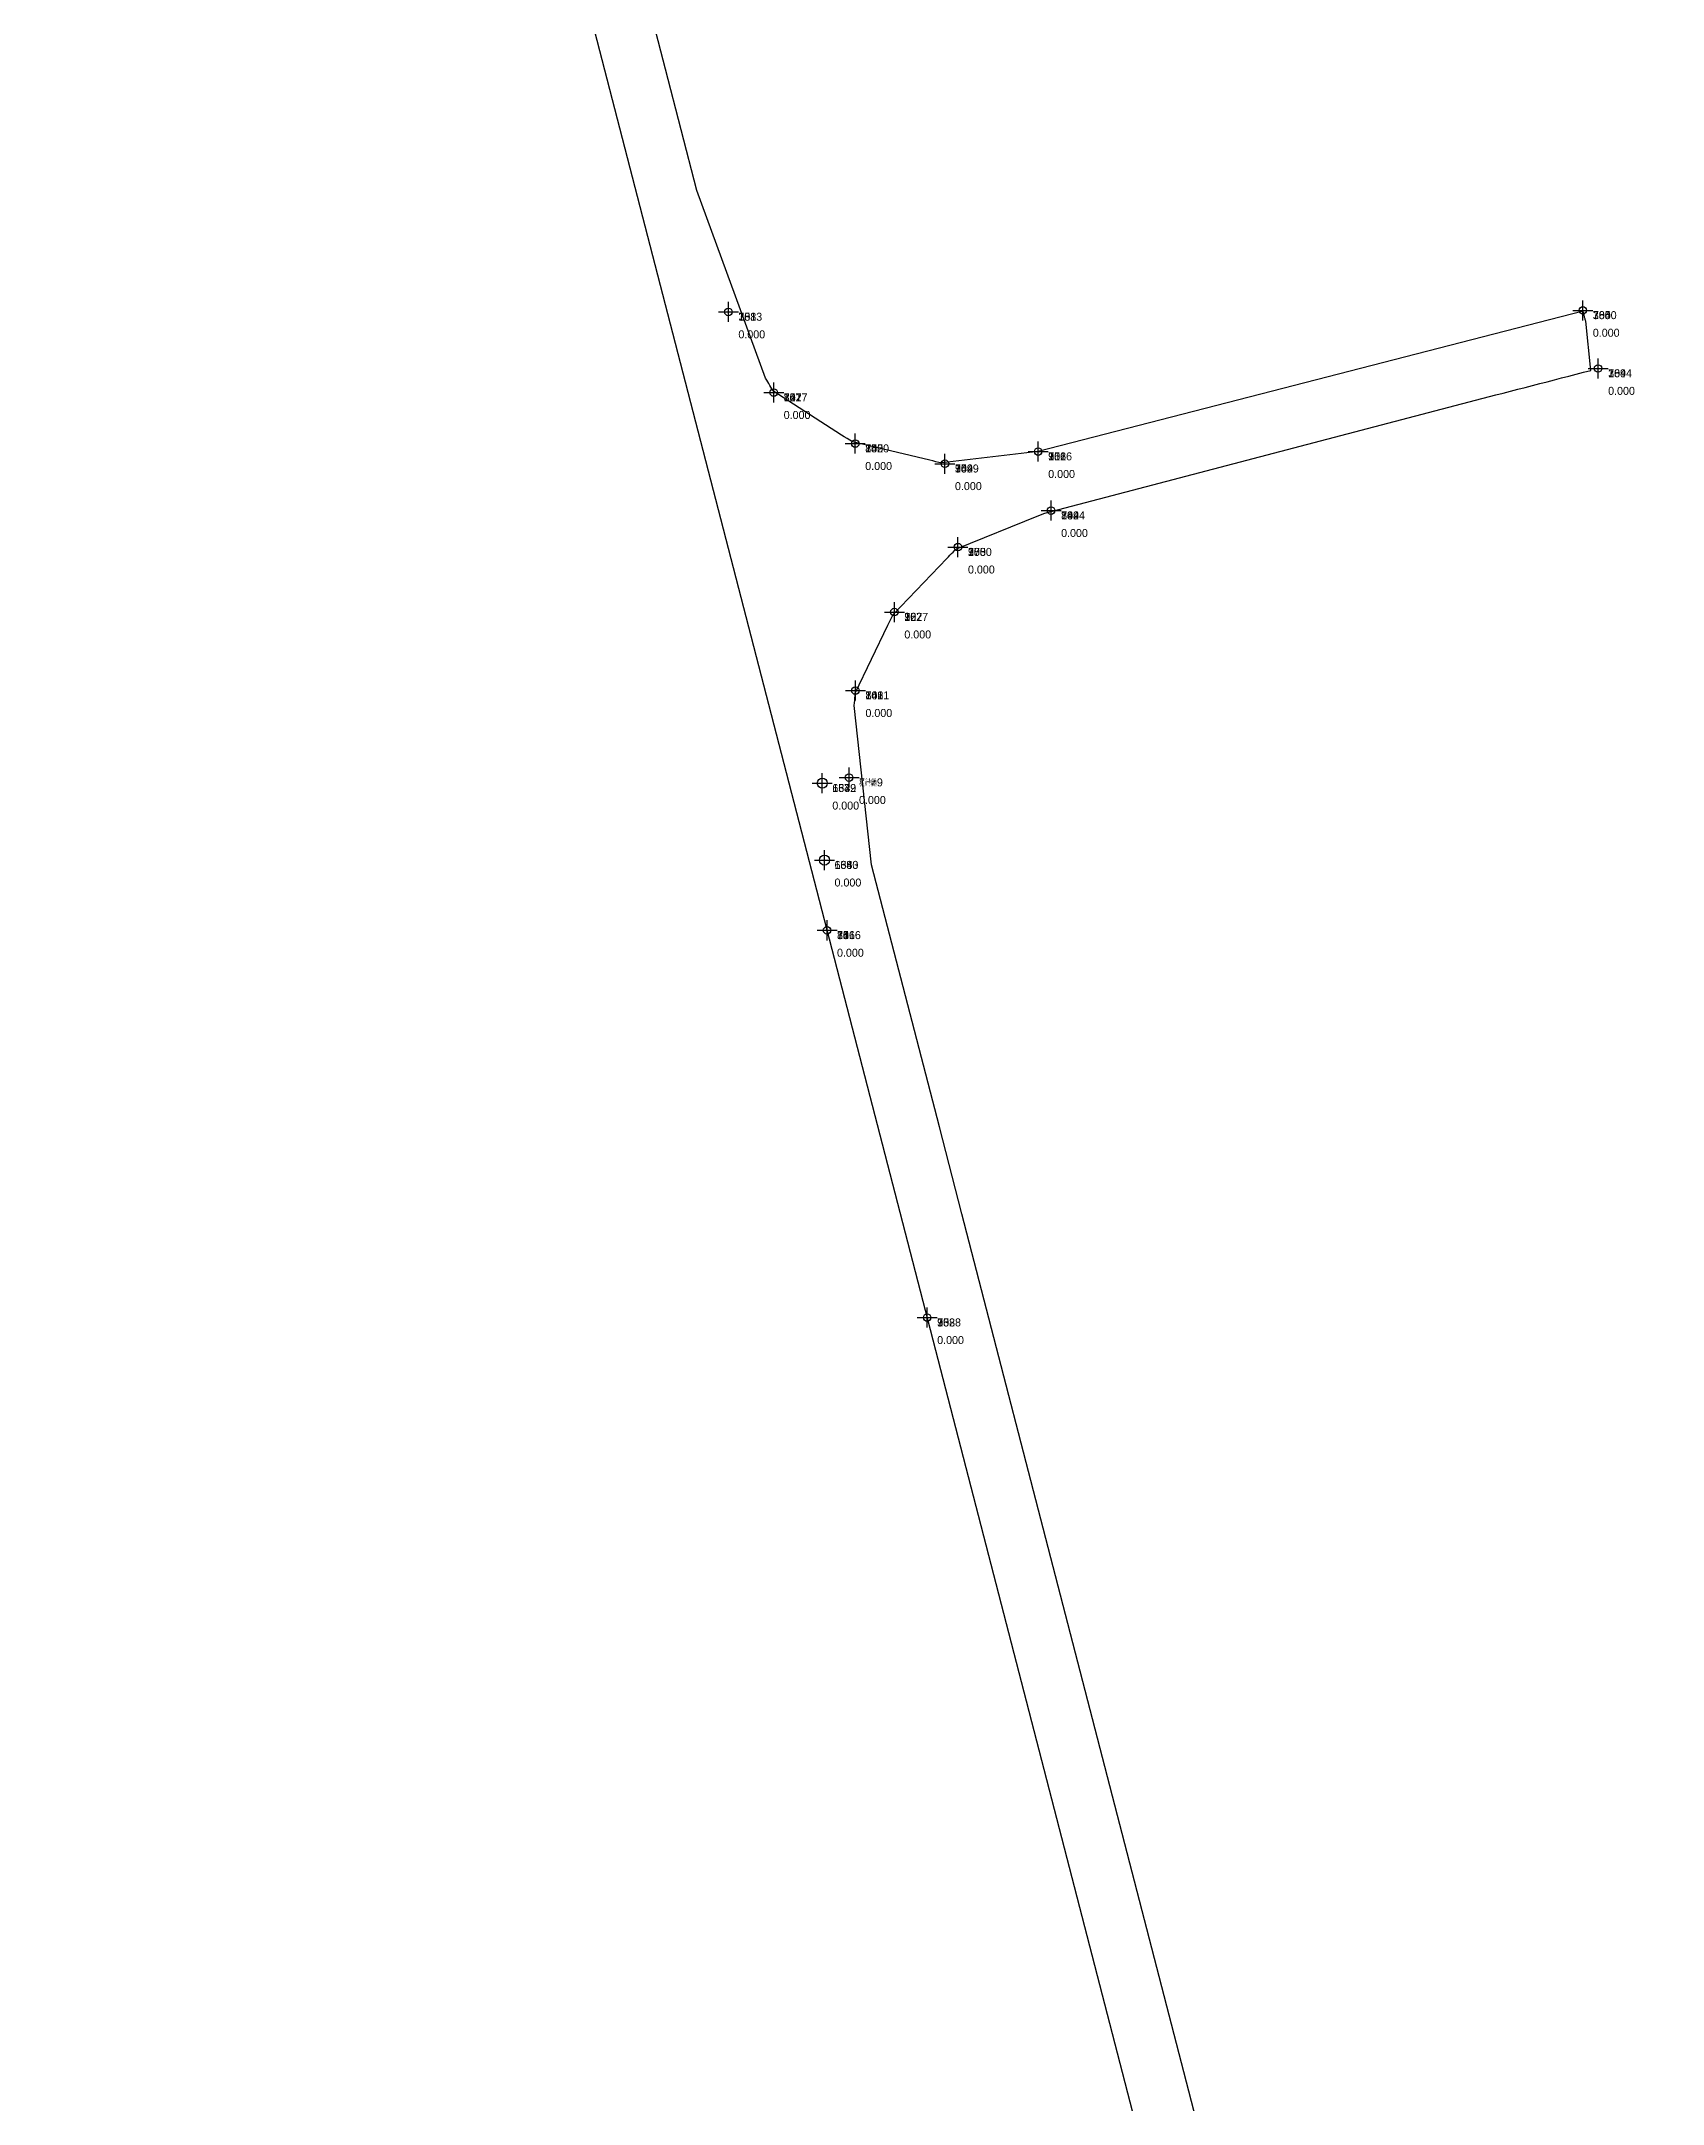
# Model space of a CAD drawing. Header units: metres. Extents: x 581016 to 32581287, y 5319908 to 5321142.
# Drawn here: x 581213.3 to 581375.4, y 5320685.7 to 5320891.9 of the extents above; entities that cross this region are included whole.
import ezdxf
from ezdxf.enums import TextEntityAlignment as Align

# ---------------------------------------------------------------- set-up
doc = ezdxf.new("R2010")
doc.units = ezdxf.units.M
doc.header["$PDMODE"] = 2
doc.header["$PDSIZE"] = 1
for name, color, linetype in [('Flurstuecksgrenzedxf', 7, 'Continuous'), ('Grenzpunktdxf', 7, 'Continuous'), ('PointHeights', 7, 'Continuous'), ('PointNames', 7, 'Continuous'), ('UmringspolygonWegdxf', 7, 'Continuous'), ('Versicherungspunktdxf', 7, 'Continuous')]:
    doc.layers.add(name, color=color, linetype=linetype)

msp = doc.modelspace()

# ---------------------------------------------------------------- linework, layer by layer
at = {"layer": 'Flurstuecksgrenzedxf', "color": 178}
for points in [[(581213.27, 5321106.86), (581368.81, 5320505.14)], [(581213.27, 5321106.86), (581368.81, 5320505.14)], [(581375.36, 5320503.79), (581305.31, 5320774.62), (581303.05, 5320783.34), (581300.79, 5320792.07), (581298.54, 5320800.79), (581296.28, 5320809.52), (581294.55, 5320825.45), (581294.57, 5320825.7), (581294.59, 5320825.95), (581294.61, 5320826.19), (581294.62, 5320826.44), (581294.64, 5320826.69), (581297.9, 5320833.48), (581298.03, 5320833.74), (581298.16, 5320834), (581298.29, 5320834.27), (581298.42, 5320834.53), (581303.8, 5320840.14), (581303.96, 5320840.31), (581304.11, 5320840.47), (581304.27, 5320840.63), (581304.43, 5320840.79), (581304.59, 5320840.96), (581304.75, 5320841.12), (581312.98, 5320844.44), (581313.6, 5320844.69), (581358.69, 5320856.49), (581359.42, 5320856.68), (581360.15, 5320856.87), (581360.88, 5320857.06), (581361.61, 5320857.25), (581362.34, 5320857.43), (581363.07, 5320857.62), (581363.8, 5320857.81), (581364.53, 5320858), (581365.25, 5320858.19), (581365.98, 5320858.38), (581366.71, 5320858.57), (581367.44, 5320858.76), (581368.17, 5320858.95), (581367.66, 5320863.87), (581367.64, 5320863.94), (581367.61, 5320864.02), (581367.59, 5320864.1), (581367.57, 5320864.18), (581367.55, 5320864.25), (581367.53, 5320864.33), (581367.51, 5320864.41), (581367.49, 5320864.49), (581367.47, 5320864.56), (581367.45, 5320864.64), (581367.43, 5320864.72), (581367.41, 5320864.8), (581367.39, 5320864.87), (581312.93, 5320850.83), (581303.31, 5320849.69), (581303.01, 5320849.75), (581302.71, 5320849.82), (581302.41, 5320849.89), (581302.11, 5320849.96), (581294.37, 5320851.8), (581294.1, 5320851.97), (581293.83, 5320852.14), (581293.55, 5320852.31), (581293.28, 5320852.48), (581286.39, 5320856.91), (581286.29, 5320857.09), (581286.19, 5320857.27), (581286.09, 5320857.45), (581285.99, 5320857.63), (581285.89, 5320857.8), (581285.79, 5320857.98), (581285.68, 5320858.16), (581278.82, 5320876.92), (581275.69, 5320889.06), (581272.55, 5320901.19)], [(581375.36, 5320503.79), (581305.31, 5320774.62), (581303.05, 5320783.34), (581300.79, 5320792.07), (581298.54, 5320800.79), (581296.28, 5320809.52), (581294.55, 5320825.45), (581294.57, 5320825.7), (581294.59, 5320825.95), (581294.61, 5320826.19), (581294.62, 5320826.44), (581294.64, 5320826.69), (581297.9, 5320833.48), (581298.03, 5320833.74), (581298.16, 5320834), (581298.29, 5320834.27), (581298.42, 5320834.53), (581303.8, 5320840.14), (581303.96, 5320840.31), (581304.11, 5320840.47), (581304.27, 5320840.63), (581304.43, 5320840.79), (581304.59, 5320840.96), (581304.75, 5320841.12), (581312.98, 5320844.44), (581313.6, 5320844.69), (581358.69, 5320856.49), (581359.42, 5320856.68), (581360.15, 5320856.87), (581360.88, 5320857.06), (581361.61, 5320857.25), (581362.34, 5320857.43), (581363.07, 5320857.62), (581363.8, 5320857.81), (581364.53, 5320858), (581365.25, 5320858.19), (581365.98, 5320858.38), (581366.71, 5320858.57), (581367.44, 5320858.76), (581368.17, 5320858.95), (581367.66, 5320863.87), (581367.64, 5320863.94), (581367.61, 5320864.02), (581367.59, 5320864.1), (581367.57, 5320864.18), (581367.55, 5320864.25), (581367.53, 5320864.33), (581367.51, 5320864.41), (581367.49, 5320864.49), (581367.47, 5320864.56), (581367.45, 5320864.64), (581367.43, 5320864.72), (581367.41, 5320864.8), (581367.39, 5320864.87), (581312.93, 5320850.83), (581303.31, 5320849.69), (581303.01, 5320849.75), (581302.71, 5320849.82), (581302.41, 5320849.89), (581302.11, 5320849.96), (581294.37, 5320851.8), (581294.1, 5320851.97), (581293.83, 5320852.14), (581293.55, 5320852.31), (581293.28, 5320852.48), (581286.39, 5320856.91), (581286.29, 5320857.09), (581286.19, 5320857.27), (581286.09, 5320857.45), (581285.99, 5320857.63), (581285.89, 5320857.8), (581285.79, 5320857.98), (581285.68, 5320858.16), (581278.82, 5320876.92), (581275.69, 5320889.06), (581272.55, 5320901.19)]]:
    msp.add_lwpolyline(points, dxfattribs=at)
at = {"layer": 'Grenzpunktdxf', "color": 178}
for centre in [(581281.96, 5320864.79), (581281.96, 5320864.79), (581281.96, 5320864.79), (581281.96, 5320864.79), (581367.37, 5320864.95), (581367.37, 5320864.95), (581367.37, 5320864.95), (581367.37, 5320864.95), (581368.9, 5320859.14), (581368.9, 5320859.14), (581368.9, 5320859.14), (581368.9, 5320859.14), (581286.49, 5320856.73), (581286.49, 5320856.73), (581286.49, 5320856.73), (581286.49, 5320856.73), (581294.64, 5320851.63), (581294.64, 5320851.63), (581294.64, 5320851.63), (581294.64, 5320851.63), (581312.93, 5320850.83), (581312.93, 5320850.83), (581312.93, 5320850.83), (581312.93, 5320850.83), (581303.61, 5320849.62), (581303.61, 5320849.62), (581303.61, 5320849.62), (581303.61, 5320849.62), (581314.22, 5320844.93), (581314.22, 5320844.93), (581314.22, 5320844.93), (581314.22, 5320844.93), (581304.91, 5320841.28), (581304.91, 5320841.28), (581304.91, 5320841.28), (581304.91, 5320841.28), (581298.55, 5320834.79), (581298.55, 5320834.79), (581298.55, 5320834.79), (581298.55, 5320834.79), (581294.66, 5320826.94), (581294.66, 5320826.94), (581294.66, 5320826.94), (581294.66, 5320826.94), (581294.02, 5320818.24), (581294.02, 5320818.24), (581294.02, 5320818.24), (581294.02, 5320818.24), (581291.82, 5320802.97), (581291.82, 5320802.97), (581291.82, 5320802.97), (581291.82, 5320802.97), (581301.83, 5320764.25), (581301.83, 5320764.25), (581301.83, 5320764.25), (581301.83, 5320764.25)]:
    msp.add_circle(centre, 0.375, dxfattribs=at)
at = {"layer": 'Grenzpunktdxf', "linetype": 'Continuous'}
for p in [(581281.96, 5320864.79), (581281.96, 5320864.79), (581281.96, 5320864.79), (581281.96, 5320864.79), (581367.37, 5320864.95), (581367.37, 5320864.95), (581367.37, 5320864.95), (581367.37, 5320864.95), (581368.9, 5320859.14), (581368.9, 5320859.14), (581368.9, 5320859.14), (581368.9, 5320859.14), (581286.49, 5320856.73), (581286.49, 5320856.73), (581286.49, 5320856.73), (581286.49, 5320856.73), (581294.64, 5320851.63), (581294.64, 5320851.63), (581294.64, 5320851.63), (581294.64, 5320851.63), (581303.61, 5320849.62), (581303.61, 5320849.62), (581303.61, 5320849.62), (581303.61, 5320849.62), (581312.93, 5320850.83), (581312.93, 5320850.83), (581312.93, 5320850.83), (581312.93, 5320850.83), (581314.22, 5320844.93), (581314.22, 5320844.93), (581314.22, 5320844.93), (581314.22, 5320844.93), (581304.91, 5320841.28), (581304.91, 5320841.28), (581304.91, 5320841.28), (581304.91, 5320841.28), (581298.55, 5320834.79), (581298.55, 5320834.79), (581298.55, 5320834.79), (581298.55, 5320834.79), (581294.66, 5320826.94), (581294.66, 5320826.94), (581294.66, 5320826.94), (581294.66, 5320826.94), (581294.02, 5320818.24), (581294.02, 5320818.24), (581294.02, 5320818.24), (581294.02, 5320818.24), (581291.82, 5320802.97), (581291.82, 5320802.97), (581291.82, 5320802.97), (581291.82, 5320802.97), (581301.83, 5320764.25), (581301.83, 5320764.25), (581301.83, 5320764.25), (581301.83, 5320764.25)]:
    msp.add_point(p, dxfattribs=at)
at = {"layer": 'UmringspolygonWegdxf', "color": 178}
for points in [[(581213.27, 5321106.86), (581368.81, 5320505.14)], [(581213.27, 5321106.86), (581368.81, 5320505.14)], [(581375.36, 5320503.79), (581305.31, 5320774.62), (581303.05, 5320783.34), (581300.79, 5320792.07), (581298.54, 5320800.79), (581296.28, 5320809.52), (581294.55, 5320825.45), (581294.57, 5320825.7), (581294.59, 5320825.95), (581294.61, 5320826.19), (581294.62, 5320826.44), (581294.64, 5320826.69), (581297.9, 5320833.48), (581298.03, 5320833.74), (581298.16, 5320834), (581298.29, 5320834.27), (581298.42, 5320834.53), (581303.8, 5320840.14), (581303.96, 5320840.31), (581304.11, 5320840.47), (581304.27, 5320840.63), (581304.43, 5320840.79), (581304.59, 5320840.96), (581304.75, 5320841.12), (581312.98, 5320844.44), (581313.6, 5320844.69), (581358.69, 5320856.49), (581359.42, 5320856.68), (581360.15, 5320856.87), (581360.88, 5320857.06), (581361.61, 5320857.25), (581362.34, 5320857.43), (581363.07, 5320857.62), (581363.8, 5320857.81), (581364.53, 5320858), (581365.25, 5320858.19), (581365.98, 5320858.38), (581366.71, 5320858.57), (581367.44, 5320858.76), (581368.17, 5320858.95), (581367.66, 5320863.87), (581367.64, 5320863.94), (581367.61, 5320864.02), (581367.59, 5320864.1), (581367.57, 5320864.18), (581367.55, 5320864.25), (581367.53, 5320864.33), (581367.51, 5320864.41), (581367.49, 5320864.49), (581367.47, 5320864.56), (581367.45, 5320864.64), (581367.43, 5320864.72), (581367.41, 5320864.8), (581367.39, 5320864.87), (581312.93, 5320850.83), (581303.31, 5320849.69), (581303.01, 5320849.75), (581302.71, 5320849.82), (581302.41, 5320849.89), (581302.11, 5320849.96), (581294.37, 5320851.8), (581294.1, 5320851.97), (581293.83, 5320852.14), (581293.55, 5320852.31), (581293.28, 5320852.48), (581286.39, 5320856.91), (581286.29, 5320857.09), (581286.19, 5320857.27), (581286.09, 5320857.45), (581285.99, 5320857.63), (581285.89, 5320857.8), (581285.79, 5320857.98), (581285.68, 5320858.16), (581278.82, 5320876.92), (581275.69, 5320889.06), (581272.55, 5320901.19)], [(581375.36, 5320503.79), (581305.31, 5320774.62), (581303.05, 5320783.34), (581300.79, 5320792.07), (581298.54, 5320800.79), (581296.28, 5320809.52), (581294.55, 5320825.45), (581294.57, 5320825.7), (581294.59, 5320825.95), (581294.61, 5320826.19), (581294.62, 5320826.44), (581294.64, 5320826.69), (581297.9, 5320833.48), (581298.03, 5320833.74), (581298.16, 5320834), (581298.29, 5320834.27), (581298.42, 5320834.53), (581303.8, 5320840.14), (581303.96, 5320840.31), (581304.11, 5320840.47), (581304.27, 5320840.63), (581304.43, 5320840.79), (581304.59, 5320840.96), (581304.75, 5320841.12), (581312.98, 5320844.44), (581313.6, 5320844.69), (581358.69, 5320856.49), (581359.42, 5320856.68), (581360.15, 5320856.87), (581360.88, 5320857.06), (581361.61, 5320857.25), (581362.34, 5320857.43), (581363.07, 5320857.62), (581363.8, 5320857.81), (581364.53, 5320858), (581365.25, 5320858.19), (581365.98, 5320858.38), (581366.71, 5320858.57), (581367.44, 5320858.76), (581368.17, 5320858.95), (581367.66, 5320863.87), (581367.64, 5320863.94), (581367.61, 5320864.02), (581367.59, 5320864.1), (581367.57, 5320864.18), (581367.55, 5320864.25), (581367.53, 5320864.33), (581367.51, 5320864.41), (581367.49, 5320864.49), (581367.47, 5320864.56), (581367.45, 5320864.64), (581367.43, 5320864.72), (581367.41, 5320864.8), (581367.39, 5320864.87), (581312.93, 5320850.83), (581303.31, 5320849.69), (581303.01, 5320849.75), (581302.71, 5320849.82), (581302.41, 5320849.89), (581302.11, 5320849.96), (581294.37, 5320851.8), (581294.1, 5320851.97), (581293.83, 5320852.14), (581293.55, 5320852.31), (581293.28, 5320852.48), (581286.39, 5320856.91), (581286.29, 5320857.09), (581286.19, 5320857.27), (581286.09, 5320857.45), (581285.99, 5320857.63), (581285.89, 5320857.8), (581285.79, 5320857.98), (581285.68, 5320858.16), (581278.82, 5320876.92), (581275.69, 5320889.06), (581272.55, 5320901.19)]]:
    msp.add_lwpolyline(points, dxfattribs=at)
at = {"layer": 'Versicherungspunktdxf', "color": 178}
for centre in [(581291.35, 5320817.68), (581291.35, 5320817.68), (581291.57, 5320809.99), (581291.57, 5320809.99)]:
    msp.add_circle(centre, 0.5, dxfattribs=at)
at = {"layer": 'Versicherungspunktdxf', "linetype": 'Continuous'}
for p in [(581291.35, 5320817.68), (581291.35, 5320817.68), (581291.35, 5320817.68), (581291.35, 5320817.68), (581291.57, 5320809.99), (581291.57, 5320809.99), (581291.57, 5320809.99), (581291.57, 5320809.99)]:
    msp.add_point(p, dxfattribs=at)

# ---------------------------------------------------------------- texts
at = {"layer": 'PointHeights', "linetype": 'Continuous'}
for p in [(581282.96, 5320862.95), (581282.96, 5320862.95), (581282.96, 5320862.95), (581282.96, 5320862.95), (581368.37, 5320863.11), (581368.37, 5320863.11), (581368.37, 5320863.11), (581368.37, 5320863.11), (581369.9, 5320857.3), (581369.9, 5320857.3), (581369.9, 5320857.3), (581369.9, 5320857.3), (581287.49, 5320854.89), (581287.49, 5320854.89), (581287.49, 5320854.89), (581287.49, 5320854.89), (581295.64, 5320849.79), (581295.64, 5320849.79), (581295.64, 5320849.79), (581295.64, 5320849.79), (581313.93, 5320848.99), (581313.93, 5320848.99), (581313.93, 5320848.99), (581313.93, 5320848.99), (581304.61, 5320847.78), (581304.61, 5320847.78), (581304.61, 5320847.78), (581304.61, 5320847.78), (581315.22, 5320843.09), (581315.22, 5320843.09), (581315.22, 5320843.09), (581315.22, 5320843.09), (581305.91, 5320839.44), (581305.91, 5320839.44), (581305.91, 5320839.44), (581305.91, 5320839.44), (581299.55, 5320832.95), (581299.55, 5320832.95), (581299.55, 5320832.95), (581299.55, 5320832.95), (581295.66, 5320825.1), (581295.66, 5320825.1), (581295.66, 5320825.1), (581295.66, 5320825.1), (581292.35, 5320815.84), (581292.35, 5320815.84), (581292.35, 5320815.84), (581292.35, 5320815.84), (581295.02, 5320816.4), (581295.02, 5320816.4), (581295.02, 5320816.4), (581295.02, 5320816.4), (581292.57, 5320808.15), (581292.57, 5320808.15), (581292.57, 5320808.15), (581292.57, 5320808.15), (581292.82, 5320801.13), (581292.82, 5320801.13), (581292.82, 5320801.13), (581292.82, 5320801.13), (581302.83, 5320762.41), (581302.83, 5320762.41), (581302.83, 5320762.41), (581302.83, 5320762.41)]:
    msp.add_text('0.000', height=0.8, dxfattribs=at).set_placement(p, align=Align.TOP_LEFT)
at = {"layer": 'PointNames', "linetype": 'Continuous'}
for s, p in [('338', (581282.96, 5320864.71)), ('78', (581282.96, 5320864.71)), ('753', (581282.96, 5320864.71)), ('1013', (581282.96, 5320864.71)), ('365', (581368.37, 5320864.87)), ('780', (581368.37, 5320864.87)), ('105', (581368.37, 5320864.87)), ('1040', (581368.37, 5320864.87)), ('369', (581369.9, 5320859.06)), ('784', (581369.9, 5320859.06)), ('109', (581369.9, 5320859.06)), ('1044', (581369.9, 5320859.06)), ('342', (581287.49, 5320856.65)), ('82', (581287.49, 5320856.65)), ('757', (581287.49, 5320856.65)), ('1017', (581287.49, 5320856.65)), ('345', (581295.64, 5320851.55)), ('85', (581295.64, 5320851.55)), ('760', (581295.64, 5320851.55)), ('1020', (581295.64, 5320851.55)), ('351', (581313.93, 5320850.75)), ('91', (581313.93, 5320850.75)), ('766', (581313.93, 5320850.75)), ('1026', (581313.93, 5320850.75)), ('354', (581304.61, 5320849.54)), ('94', (581304.61, 5320849.54)), ('769', (581304.61, 5320849.54)), ('1029', (581304.61, 5320849.54)), ('349', (581315.22, 5320844.85)), ('89', (581315.22, 5320844.85)), ('764', (581315.22, 5320844.85)), ('1024', (581315.22, 5320844.85)), ('355', (581305.91, 5320841.2)), ('95', (581305.91, 5320841.2)), ('770', (581305.91, 5320841.2)), ('1030', (581305.91, 5320841.2)), ('352', (581299.55, 5320834.71)), ('92', (581299.55, 5320834.71)), ('767', (581299.55, 5320834.71)), ('1027', (581299.55, 5320834.71)), ('346', (581295.66, 5320826.86)), ('86', (581295.66, 5320826.86)), ('761', (581295.66, 5320826.86)), ('1021', (581295.66, 5320826.86)), ('657', (581292.35, 5320817.6)), ('664', (581292.35, 5320817.6)), ('1332', (581292.35, 5320817.6)), ('1339', (581292.35, 5320817.6)), ('344', (581295.02, 5320818.16)), ('84', (581295.02, 5320818.16)), ('759', (581295.02, 5320818.16)), ('1019', (581295.02, 5320818.16)), ('658', (581292.57, 5320809.91)), ('665', (581292.57, 5320809.91)), ('1333', (581292.57, 5320809.91)), ('1340', (581292.57, 5320809.91)), ('341', (581292.82, 5320802.89)), ('81', (581292.82, 5320802.89)), ('756', (581292.82, 5320802.89)), ('1016', (581292.82, 5320802.89)), ('353', (581302.83, 5320764.17)), ('93', (581302.83, 5320764.17)), ('768', (581302.83, 5320764.17)), ('1028', (581302.83, 5320764.17))]:
    msp.add_text(s, height=0.8, dxfattribs=at).set_placement(p, align=Align.TOP_LEFT)

doc.saveas('drawing.dxf')
